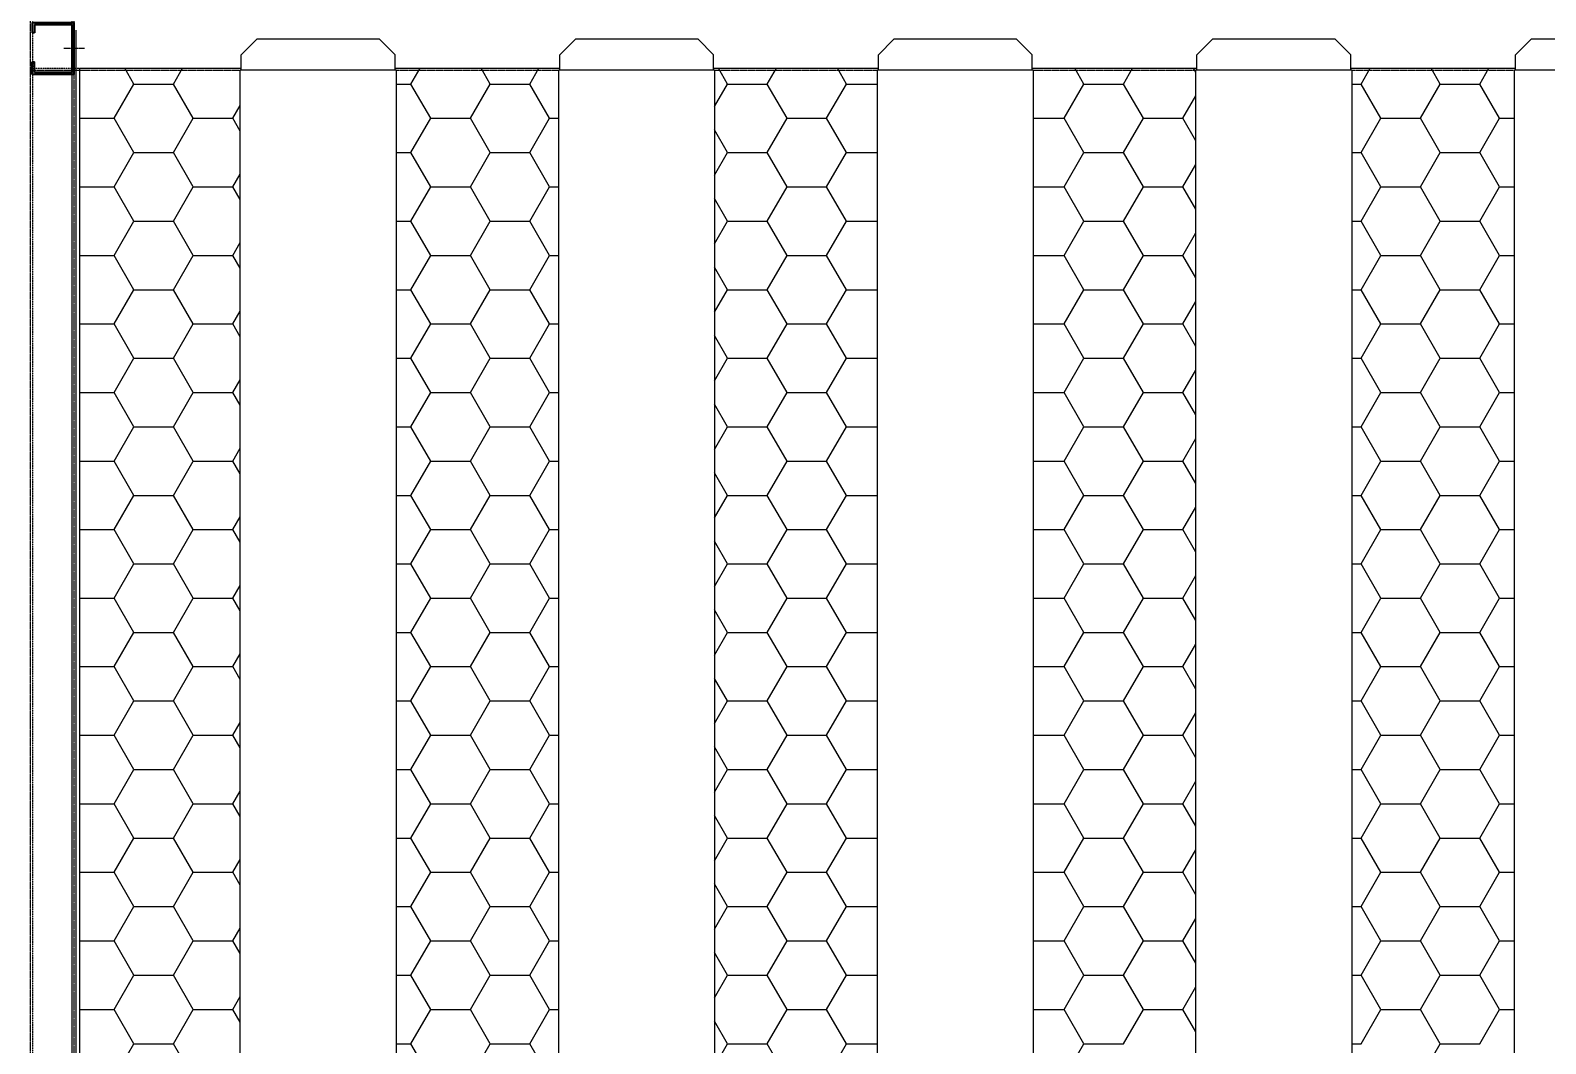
# Model space of a CAD drawing. Header units: millimetres. Extents: x -17070 to 46249, y -291348 to 35795.
# Drawn here: x 20986 to 22445, y 24113 to 25089 of the extents above; entities that cross this region are included whole.
import ezdxf

# ---------------------------------------------------------------- set-up
doc = ezdxf.new("R2010")
doc.units = ezdxf.units.MM
for name, pattern in [('CENTER', [2, 1.25, -0.25, 0.25, -0.25]), ('HIDDEN', [0.375, 0.25, -0.125]), ('HIDDENX2', [0.75, 0.5, -0.25])]:
    doc.linetypes.add(name, pattern=pattern)
doc.layers.add('center', color=1, linetype='CENTER')
doc.layers.add('HIDD', color=2, linetype='HIDDENX2')
doc.styles.get("Standard").update_dxf_attribs({"font": 'arial.ttf'})
doc.dimstyles.new('1.40', dxfattribs={"dimscale": 20, "dimtxt": 1.5, "dimasz": 1, "dimexe": 0.5, "dimexo": 0.5, "dimgap": 0.5, "dimtad": 1, "dimdec": 0, "dimzin": 0, "dimdsep": 46, "dimtxsty": 'Standard', "dimcen": 0, "dimclrd": 2, "dimclre": 2, "dimclrt": 3, "dimadec": 0, "dimazin": 0, "dimtfac": 1, "dimtdec": 0, "dimtmove": 0, "dimatfit": 0, "dimfxl": 1, "dimtolj": 1, "dimtzin": 0, "dimlwd": -1, "dimlwe": -1, "dimarcsym": 0})

# ---------------------------------------------------------------- blocks, each defined once
blk = doc.blocks.new('*D702')
at = {"color": 2, "transparency": 16777216}
for p, q in [((20886.5, 25581.2), (20329.8, 25581.2)), ((20339.8, 25461.2), (20339.8, 22701.2)), ((20886.5, 22581.2), (20329.8, 22581.2))]:
    blk.add_line(p, q, dxfattribs=at)
for points in [[(20319.8, 25461.2), (20359.8, 25461.2), (20339.8, 25581.2)], [(20319.8, 22701.2), (20359.8, 22701.2), (20339.8, 22581.2)]]:
    blk.add_solid(points, dxfattribs=at)
at = {"layer": 'Defpoints', "color": 0, "transparency": 16777216}
for p in [(20986.5, 25581.2), (20339.8, 22581.2), (20986.5, 22581.2)]:
    blk.add_point(p, dxfattribs=at)
at = {"color": 3, "lineweight": 5, "transparency": 16777216, "insert": (20208.3, 24081.2), "char_height": 140, "attachment_point": 5, "rotation": 90}
blk.add_mtext('\\A1;3000', dxfattribs=at)
blk = doc.blocks.new('435')
for p, q in [((-131382, 21088.8), (-131342, 21088.8)), ((-131382, 21088.8), (-131382, 21078.8)), ((-131380, 21078.8), (-131382, 21078.8)), ((-131380, 21086.8), (-131344, 21086.8)), ((-131380, 21086.8), (-131380, 21078.8)), ((-131344, 21086.8), (-131344, 21040.8)), ((-131342, 21088.8), (-131342, 21038.8)), ((-131342, 21088.8), (-131342, 21038.8)), ((-131382, 21038.8), (-131382, 21050.8)), ((-131382, 21050.8), (-131380, 21050.8)), ((-131380, 21040.8), (-131380, 21050.8)), ((-131342, 21038.8), (-131382, 21038.8)), ((-131344, 21040.8), (-131380, 21040.8))]:
    blk.add_line(p, q)
blk = doc.blocks.new('3')
at = {"color": 5, "lineweight": 20}
blk.add_line((21026.5, 25539), (21026.5, 22581.2), dxfattribs=at)
at = {"color": 7, "lineweight": 20, "ltscale": 0.014722}
blk.add_line((21030.5, 25062.2), (21030.5, 25088.7), dxfattribs=at)
at = {"lineweight": 20}
for p, q in [((21189.5, 25065.2), (21204.5, 25080.2)), ((21322.5, 25080.2), (21204.5, 25080.2)), ((21337.5, 25065.2), (21322.5, 25080.2)), ((21496.1, 25065.2), (21511.1, 25080.2)), ((21629.1, 25080.2), (21511.1, 25080.2)), ((21644.1, 25065.2), (21629.1, 25080.2)), ((21802.7, 25065.2), (21817.7, 25080.2)), ((21935.7, 25080.2), (21817.7, 25080.2)), ((21950.7, 25065.2), (21935.7, 25080.2)), ((22109.3, 25065.2), (22124.3, 25080.2)), ((22242.3, 25080.2), (22124.3, 25080.2)), ((22257.3, 25065.2), (22242.3, 25080.2)), ((22415.9, 25065.2), (22430.9, 25080.2)), ((22548.9, 25080.2), (22430.9, 25080.2)), ((21189.5, 25050.2), (21189.5, 25065.2)), ((21337.5, 25050.2), (21337.5, 25065.2)), ((21496.1, 25050.2), (21496.1, 25065.2)), ((21644.1, 25050.2), (21644.1, 25065.2)), ((21802.7, 25050.2), (21802.7, 25065.2)), ((21950.7, 25050.2), (21950.7, 25065.2)), ((22109.3, 25050.2), (22109.3, 25065.2)), ((22257.3, 25050.2), (22257.3, 25065.2)), ((22415.9, 25050.2), (22415.9, 25065.2))]:
    blk.add_line(p, q, dxfattribs=at)
at = {"color": 7, "lineweight": 20}
for p, q in [((21030.5, 23132.2), (21030.5, 25062.2)), ((21034, 25052.2), (21189.5, 25052.2)), ((21337.5, 25052.2), (21496.1, 25052.2)), ((21644.1, 25052.2), (21802.7, 25052.2)), ((21950.7, 25052.2), (22109.3, 25052.2)), ((22257.3, 25052.2), (22415.9, 25052.2))]:
    blk.add_line(p, q, dxfattribs=at)
at = {"color": 7, "lineweight": 20, "ltscale": 9.68397e-05}
blk.add_line((21034, 25052.2), (21034, 25052.4), dxfattribs=at)
at = {"color": 7, "linetype": 'Continuous', "lineweight": 20}
for p, q in [((21086.1, 25037), (21077.4, 25052.2)), ((21124.2, 25037), (21133, 25052.2)), ((21352.8, 25037), (21361.6, 25052.2)), ((21429, 25037), (21420.3, 25052.2)), ((21467.1, 25037), (21475.9, 25052.2)), ((21657.6, 25037), (21648.9, 25052.2)), ((21695.7, 25037), (21704.5, 25052.2)), ((21771.9, 25037), (21763.2, 25052.2)), ((22000.5, 25037), (21991.8, 25052.2)), ((22038.6, 25037), (22047.4, 25052.2)), ((22108.3, 25048.4), (22106.1, 25052.2)), ((22267.2, 25037), (22276, 25052.2)), ((22343.4, 25037), (22334.7, 25052.2)), ((22381.5, 25037), (22390.3, 25052.2)), ((21067.1, 25004), (21086.1, 25037)), ((21086.1, 25037), (21124.2, 25037)), ((21143.3, 25004), (21124.2, 25037)), ((21338.5, 25037), (21352.8, 25037)), ((21371.9, 25004), (21352.8, 25037)), ((21410, 25004), (21429, 25037)), ((21429, 25037), (21467.1, 25037)), ((21486.2, 25004), (21467.1, 25037)), ((21645.1, 25015.2), (21657.6, 25037)), ((21657.6, 25037), (21695.7, 25037)), ((21714.8, 25004), (21695.7, 25037)), ((21752.9, 25004), (21771.9, 25037)), ((21771.9, 25037), (21801.7, 25037)), ((21981.5, 25004), (22000.5, 25037)), ((22000.5, 25037), (22038.6, 25037)), ((22057.7, 25004), (22038.6, 25037)), ((22258.3, 25037), (22267.2, 25037)), ((22286.3, 25004), (22267.2, 25037)), ((22324.4, 25004), (22343.4, 25037)), ((22343.4, 25037), (22381.5, 25037)), ((22400.6, 25004), (22381.5, 25037)), ((21181.4, 25004), (21188.5, 25016.3)), ((22095.8, 25004), (22108.3, 25025.6)), ((21034, 25004), (21067.1, 25004)), ((21086.1, 24971), (21067.1, 25004)), ((21124.2, 24971), (21143.3, 25004)), ((21143.3, 25004), (21181.4, 25004)), ((21188.5, 24991.7), (21181.4, 25004)), ((21352.8, 24971), (21371.9, 25004)), ((21371.9, 25004), (21410, 25004)), ((21429, 24971), (21410, 25004)), ((21467.1, 24971), (21486.2, 25004)), ((21486.2, 25004), (21495.1, 25004)), ((21695.7, 24971), (21714.8, 25004)), ((21714.8, 25004), (21752.9, 25004)), ((21771.9, 24971), (21752.9, 25004)), ((21951.7, 25004), (21981.5, 25004)), ((22000.5, 24971), (21981.5, 25004)), ((22038.6, 24971), (22057.7, 25004)), ((22057.7, 25004), (22095.8, 25004)), ((22108.3, 24982.4), (22095.8, 25004)), ((22267.2, 24971), (22286.3, 25004)), ((22286.3, 25004), (22324.4, 25004)), ((22343.4, 24971), (22324.4, 25004)), ((22381.5, 24971), (22400.6, 25004)), ((22400.6, 25004), (22414.9, 25004)), ((21657.6, 24971), (21645.1, 24992.8)), ((21067.1, 24938), (21086.1, 24971)), ((21086.1, 24971), (21124.2, 24971)), ((21143.3, 24938), (21124.2, 24971)), ((21338.5, 24971), (21352.8, 24971)), ((21371.9, 24938), (21352.8, 24971)), ((21410, 24938), (21429, 24971)), ((21429, 24971), (21467.1, 24971)), ((21486.2, 24938), (21467.1, 24971)), ((21645.1, 24949.2), (21657.6, 24971)), ((21657.6, 24971), (21695.7, 24971)), ((21714.8, 24938), (21695.7, 24971)), ((21752.9, 24938), (21771.9, 24971)), ((21771.9, 24971), (21801.7, 24971)), ((21981.5, 24938), (22000.5, 24971)), ((22000.5, 24971), (22038.6, 24971)), ((22057.7, 24938), (22038.6, 24971)), ((22258.3, 24971), (22267.2, 24971)), ((22286.3, 24938), (22267.2, 24971)), ((22324.4, 24938), (22343.4, 24971)), ((22343.4, 24971), (22381.5, 24971)), ((22400.6, 24938), (22381.5, 24971)), ((22095.8, 24938), (22108.3, 24959.6)), ((21181.4, 24938), (21188.5, 24950.3)), ((21034, 24938), (21067.1, 24938)), ((21086.1, 24905), (21067.1, 24938)), ((21124.2, 24905), (21143.3, 24938)), ((21143.3, 24938), (21181.4, 24938)), ((21188.5, 24925.7), (21181.4, 24938)), ((21352.8, 24905), (21371.9, 24938)), ((21371.9, 24938), (21410, 24938)), ((21429, 24905), (21410, 24938)), ((21467.1, 24905), (21486.2, 24938)), ((21486.2, 24938), (21495.1, 24938)), ((21657.6, 24905), (21645.1, 24926.8)), ((21695.7, 24905), (21714.8, 24938)), ((21714.8, 24938), (21752.9, 24938)), ((21771.9, 24905), (21752.9, 24938)), ((21951.7, 24938), (21981.5, 24938)), ((22000.5, 24905), (21981.5, 24938)), ((22038.6, 24905), (22057.7, 24938)), ((22057.7, 24938), (22095.8, 24938)), ((22108.3, 24916.4), (22095.8, 24938)), ((22267.2, 24905), (22286.3, 24938)), ((22286.3, 24938), (22324.4, 24938)), ((22343.4, 24905), (22324.4, 24938)), ((22381.5, 24905), (22400.6, 24938)), ((22400.6, 24938), (22414.9, 24938)), ((21067.1, 24872), (21086.1, 24905)), ((21086.1, 24905), (21124.2, 24905)), ((21143.3, 24872), (21124.2, 24905)), ((21338.5, 24905), (21352.8, 24905)), ((21371.9, 24872), (21352.8, 24905)), ((21410, 24872), (21429, 24905)), ((21429, 24905), (21467.1, 24905)), ((21486.2, 24872), (21467.1, 24905)), ((21645.1, 24883.2), (21657.6, 24905)), ((21657.6, 24905), (21695.7, 24905)), ((21714.8, 24872), (21695.7, 24905)), ((21752.9, 24872), (21771.9, 24905)), ((21771.9, 24905), (21801.7, 24905)), ((21981.5, 24872), (22000.5, 24905)), ((22000.5, 24905), (22038.6, 24905)), ((22057.7, 24872), (22038.6, 24905)), ((22258.3, 24905), (22267.2, 24905)), ((22286.3, 24872), (22267.2, 24905)), ((22324.4, 24872), (22343.4, 24905)), ((22343.4, 24905), (22381.5, 24905)), ((22400.6, 24872), (22381.5, 24905)), ((21181.4, 24872), (21188.5, 24884.3)), ((22095.8, 24872), (22108.3, 24893.6)), ((21034, 24872), (21067.1, 24872)), ((21086.1, 24839), (21067.1, 24872)), ((21124.2, 24839), (21143.3, 24872)), ((21143.3, 24872), (21181.4, 24872)), ((21188.5, 24859.7), (21181.4, 24872)), ((21352.8, 24839), (21371.9, 24872)), ((21371.9, 24872), (21410, 24872)), ((21429, 24839), (21410, 24872)), ((21467.1, 24839), (21486.2, 24872)), ((21486.2, 24872), (21495.1, 24872)), ((21695.7, 24839), (21714.8, 24872)), ((21714.8, 24872), (21752.9, 24872)), ((21771.9, 24839), (21752.9, 24872)), ((21951.7, 24872), (21981.5, 24872)), ((22000.5, 24839), (21981.5, 24872)), ((22038.6, 24839), (22057.7, 24872)), ((22057.7, 24872), (22095.8, 24872)), ((22108.3, 24850.4), (22095.8, 24872)), ((22267.2, 24839), (22286.3, 24872)), ((22286.3, 24872), (22324.4, 24872)), ((22343.4, 24839), (22324.4, 24872)), ((22381.5, 24839), (22400.6, 24872)), ((22400.6, 24872), (22414.9, 24872)), ((21657.6, 24839), (21645.1, 24860.8)), ((21067.1, 24806), (21086.1, 24839)), ((21086.1, 24839), (21124.2, 24839)), ((21143.3, 24806), (21124.2, 24839)), ((21338.5, 24839), (21352.8, 24839)), ((21371.9, 24806), (21352.8, 24839)), ((21410, 24806), (21429, 24839)), ((21429, 24839), (21467.1, 24839)), ((21486.2, 24806), (21467.1, 24839)), ((21645.1, 24817.2), (21657.6, 24839)), ((21657.6, 24839), (21695.7, 24839)), ((21714.8, 24806), (21695.7, 24839)), ((21752.9, 24806), (21771.9, 24839)), ((21771.9, 24839), (21801.7, 24839)), ((21981.5, 24806), (22000.5, 24839)), ((22000.5, 24839), (22038.6, 24839)), ((22057.7, 24806), (22038.6, 24839)), ((22258.3, 24839), (22267.2, 24839)), ((22286.3, 24806), (22267.2, 24839)), ((22324.4, 24806), (22343.4, 24839)), ((22343.4, 24839), (22381.5, 24839)), ((22400.6, 24806), (22381.5, 24839)), ((22095.8, 24806), (22108.3, 24827.6)), ((21181.4, 24806), (21188.5, 24818.3)), ((21034, 24806), (21067.1, 24806)), ((21086.1, 24773), (21067.1, 24806)), ((21124.2, 24773), (21143.3, 24806)), ((21143.3, 24806), (21181.4, 24806)), ((21188.5, 24793.7), (21181.4, 24806)), ((21352.8, 24773), (21371.9, 24806)), ((21371.9, 24806), (21410, 24806)), ((21429, 24773), (21410, 24806)), ((21467.1, 24773), (21486.2, 24806)), ((21486.2, 24806), (21495.1, 24806)), ((21657.6, 24773), (21645.1, 24794.8)), ((21695.7, 24773), (21714.8, 24806)), ((21714.8, 24806), (21752.9, 24806)), ((21771.9, 24773), (21752.9, 24806)), ((21951.7, 24806), (21981.5, 24806)), ((22000.5, 24773), (21981.5, 24806)), ((22038.6, 24773), (22057.7, 24806)), ((22057.7, 24806), (22095.8, 24806)), ((22108.3, 24784.4), (22095.8, 24806)), ((22267.2, 24773), (22286.3, 24806)), ((22286.3, 24806), (22324.4, 24806)), ((22343.4, 24773), (22324.4, 24806)), ((22381.5, 24773), (22400.6, 24806)), ((22400.6, 24806), (22414.9, 24806)), ((21067.1, 24740), (21086.1, 24773)), ((21086.1, 24773), (21124.2, 24773)), ((21143.3, 24740), (21124.2, 24773)), ((21338.5, 24773), (21352.8, 24773)), ((21371.9, 24740), (21352.8, 24773)), ((21410, 24740), (21429, 24773)), ((21429, 24773), (21467.1, 24773)), ((21486.2, 24740), (21467.1, 24773)), ((21645.1, 24751.3), (21657.6, 24773)), ((21657.6, 24773), (21695.7, 24773)), ((21714.8, 24740), (21695.7, 24773)), ((21752.9, 24740), (21771.9, 24773)), ((21771.9, 24773), (21801.7, 24773)), ((21981.5, 24740), (22000.5, 24773)), ((22000.5, 24773), (22038.6, 24773)), ((22057.7, 24740), (22038.6, 24773)), ((22258.3, 24773), (22267.2, 24773)), ((22286.3, 24740), (22267.2, 24773)), ((22324.4, 24740), (22343.4, 24773)), ((22343.4, 24773), (22381.5, 24773)), ((22400.6, 24740), (22381.5, 24773)), ((21181.4, 24740), (21188.5, 24752.3)), ((22095.8, 24740), (22108.3, 24761.6)), ((21034, 24740), (21067.1, 24740)), ((21086.1, 24707), (21067.1, 24740)), ((21124.2, 24707), (21143.3, 24740)), ((21143.3, 24740), (21181.4, 24740)), ((21188.5, 24727.8), (21181.4, 24740)), ((21352.8, 24707), (21371.9, 24740)), ((21371.9, 24740), (21410, 24740)), ((21429, 24707), (21410, 24740)), ((21467.1, 24707), (21486.2, 24740)), ((21486.2, 24740), (21495.1, 24740)), ((21695.7, 24707), (21714.8, 24740)), ((21714.8, 24740), (21752.9, 24740)), ((21771.9, 24707), (21752.9, 24740)), ((21951.7, 24740), (21981.5, 24740)), ((22000.5, 24707), (21981.5, 24740)), ((22038.6, 24707), (22057.7, 24740)), ((22057.7, 24740), (22095.8, 24740)), ((22108.3, 24718.4), (22095.8, 24740)), ((22267.2, 24707), (22286.3, 24740)), ((22286.3, 24740), (22324.4, 24740)), ((22343.4, 24707), (22324.4, 24740)), ((22381.5, 24707), (22400.6, 24740)), ((22400.6, 24740), (22414.9, 24740)), ((21657.6, 24707), (21645.1, 24728.8)), ((21067.1, 24674), (21086.1, 24707)), ((21086.1, 24707), (21124.2, 24707)), ((21143.3, 24674), (21124.2, 24707)), ((21338.5, 24707), (21352.8, 24707)), ((21371.9, 24674), (21352.8, 24707)), ((21410, 24674), (21429, 24707)), ((21429, 24707), (21467.1, 24707)), ((21486.2, 24674), (21467.1, 24707)), ((21645.1, 24685.3), (21657.6, 24707)), ((21657.6, 24707), (21695.7, 24707)), ((21714.8, 24674), (21695.7, 24707)), ((21752.9, 24674), (21771.9, 24707)), ((21771.9, 24707), (21801.7, 24707)), ((21981.5, 24674), (22000.5, 24707)), ((22000.5, 24707), (22038.6, 24707)), ((22057.7, 24674), (22038.6, 24707)), ((22258.3, 24707), (22267.2, 24707)), ((22286.3, 24674), (22267.2, 24707)), ((22324.4, 24674), (22343.4, 24707)), ((22343.4, 24707), (22381.5, 24707)), ((22400.6, 24674), (22381.5, 24707)), ((22095.8, 24674), (22108.3, 24695.7)), ((21181.4, 24674), (21188.5, 24686.3)), ((21034, 24674), (21067.1, 24674)), ((21086.1, 24641), (21067.1, 24674)), ((21124.2, 24641), (21143.3, 24674)), ((21143.3, 24674), (21181.4, 24674)), ((21188.5, 24661.8), (21181.4, 24674)), ((21352.8, 24641), (21371.9, 24674)), ((21371.9, 24674), (21410, 24674)), ((21429, 24641), (21410, 24674)), ((21467.1, 24641), (21486.2, 24674)), ((21486.2, 24674), (21495.1, 24674)), ((21657.6, 24641), (21645.1, 24662.8)), ((21695.7, 24641), (21714.8, 24674)), ((21714.8, 24674), (21752.9, 24674)), ((21771.9, 24641), (21752.9, 24674)), ((21951.7, 24674), (21981.5, 24674)), ((22000.5, 24641), (21981.5, 24674)), ((22038.6, 24641), (22057.7, 24674)), ((22057.7, 24674), (22095.8, 24674)), ((22108.3, 24652.4), (22095.8, 24674)), ((22267.2, 24641), (22286.3, 24674)), ((22286.3, 24674), (22324.4, 24674)), ((22343.4, 24641), (22324.4, 24674)), ((22381.5, 24641), (22400.6, 24674)), ((22400.6, 24674), (22414.9, 24674)), ((21067.1, 24608), (21086.1, 24641)), ((21086.1, 24641), (21124.2, 24641)), ((21143.3, 24608), (21124.2, 24641)), ((21338.5, 24641), (21352.8, 24641)), ((21371.9, 24608), (21352.8, 24641)), ((21410, 24608), (21429, 24641)), ((21429, 24641), (21467.1, 24641)), ((21486.2, 24608), (21467.1, 24641)), ((21645.1, 24619.3), (21657.6, 24641)), ((21657.6, 24641), (21695.7, 24641)), ((21714.8, 24608), (21695.7, 24641)), ((21752.9, 24608), (21771.9, 24641)), ((21771.9, 24641), (21801.7, 24641)), ((21981.5, 24608), (22000.5, 24641)), ((22000.5, 24641), (22038.6, 24641)), ((22057.7, 24608), (22038.6, 24641)), ((22258.3, 24641), (22267.2, 24641)), ((22286.3, 24608), (22267.2, 24641)), ((22324.4, 24608), (22343.4, 24641)), ((22343.4, 24641), (22381.5, 24641)), ((22400.6, 24608), (22381.5, 24641)), ((21181.4, 24608), (21188.5, 24620.3)), ((22095.8, 24608), (22108.3, 24629.7)), ((21034, 24608), (21067.1, 24608)), ((21086.1, 24575), (21067.1, 24608)), ((21124.2, 24575), (21143.3, 24608)), ((21143.3, 24608), (21181.4, 24608)), ((21188.5, 24595.8), (21181.4, 24608)), ((21352.8, 24575), (21371.9, 24608)), ((21371.9, 24608), (21410, 24608)), ((21429, 24575), (21410, 24608)), ((21467.1, 24575), (21486.2, 24608)), ((21486.2, 24608), (21495.1, 24608)), ((21695.7, 24575), (21714.8, 24608)), ((21714.8, 24608), (21752.9, 24608)), ((21771.9, 24575), (21752.9, 24608)), ((21951.7, 24608), (21981.5, 24608)), ((22000.5, 24575), (21981.5, 24608)), ((22038.6, 24575), (22057.7, 24608)), ((22057.7, 24608), (22095.8, 24608)), ((22108.3, 24586.4), (22095.8, 24608)), ((22267.2, 24575), (22286.3, 24608)), ((22286.3, 24608), (22324.4, 24608)), ((22343.4, 24575), (22324.4, 24608)), ((22381.5, 24575), (22400.6, 24608)), ((22400.6, 24608), (22414.9, 24608)), ((21657.6, 24575), (21645.1, 24596.8)), ((21067.1, 24542), (21086.1, 24575)), ((21086.1, 24575), (21124.2, 24575)), ((21143.3, 24542), (21124.2, 24575)), ((21338.5, 24575), (21352.8, 24575)), ((21371.9, 24542), (21352.8, 24575)), ((21410, 24542), (21429, 24575)), ((21429, 24575), (21467.1, 24575)), ((21486.2, 24542), (21467.1, 24575)), ((21645.1, 24553.3), (21657.6, 24575)), ((21657.6, 24575), (21695.7, 24575)), ((21714.8, 24542), (21695.7, 24575)), ((21752.9, 24542), (21771.9, 24575)), ((21771.9, 24575), (21801.7, 24575)), ((21981.5, 24542), (22000.5, 24575)), ((22000.5, 24575), (22038.6, 24575)), ((22057.7, 24542), (22038.6, 24575)), ((22258.3, 24575), (22267.2, 24575)), ((22286.3, 24542), (22267.2, 24575)), ((22324.4, 24542), (22343.4, 24575)), ((22343.4, 24575), (22381.5, 24575)), ((22400.6, 24542), (22381.5, 24575)), ((22095.8, 24542), (22108.3, 24563.7)), ((21181.4, 24542), (21188.5, 24554.3)), ((21034, 24542), (21067.1, 24542)), ((21086.1, 24509.1), (21067.1, 24542)), ((21124.2, 24509.1), (21143.3, 24542)), ((21143.3, 24542), (21181.4, 24542)), ((21188.5, 24529.8), (21181.4, 24542)), ((21352.8, 24509.1), (21371.9, 24542)), ((21371.9, 24542), (21410, 24542)), ((21429, 24509.1), (21410, 24542)), ((21467.1, 24509.1), (21486.2, 24542)), ((21486.2, 24542), (21495.1, 24542)), ((21695.7, 24509.1), (21714.8, 24542)), ((21714.8, 24542), (21752.9, 24542)), ((21771.9, 24509.1), (21752.9, 24542)), ((21951.7, 24542), (21981.5, 24542)), ((22000.5, 24509.1), (21981.5, 24542)), ((22038.6, 24509.1), (22057.7, 24542)), ((22057.7, 24542), (22095.8, 24542)), ((22108.3, 24520.4), (22095.8, 24542)), ((22267.2, 24509.1), (22286.3, 24542)), ((22286.3, 24542), (22324.4, 24542)), ((22343.4, 24509.1), (22324.4, 24542)), ((22381.5, 24509.1), (22400.6, 24542)), ((22400.6, 24542), (22414.9, 24542)), ((21657.6, 24509.1), (21645.1, 24530.8)), ((21067.1, 24476.1), (21086.1, 24509.1)), ((21086.1, 24509.1), (21124.2, 24509.1)), ((21143.3, 24476.1), (21124.2, 24509.1)), ((21338.5, 24509.1), (21352.8, 24509.1)), ((21371.9, 24476.1), (21352.8, 24509.1)), ((21410, 24476.1), (21429, 24509.1)), ((21429, 24509.1), (21467.1, 24509.1)), ((21486.2, 24476.1), (21467.1, 24509.1)), ((21645.1, 24487.3), (21657.6, 24509.1)), ((21657.6, 24509.1), (21695.7, 24509.1)), ((21714.8, 24476.1), (21695.7, 24509.1)), ((21752.9, 24476.1), (21771.9, 24509.1)), ((21771.9, 24509.1), (21801.7, 24509.1)), ((21981.5, 24476.1), (22000.5, 24509.1)), ((22000.5, 24509.1), (22038.6, 24509.1)), ((22057.7, 24476.1), (22038.6, 24509.1)), ((22258.3, 24509.1), (22267.2, 24509.1)), ((22286.3, 24476.1), (22267.2, 24509.1)), ((22324.4, 24476.1), (22343.4, 24509.1)), ((22343.4, 24509.1), (22381.5, 24509.1)), ((22400.6, 24476.1), (22381.5, 24509.1)), ((21181.4, 24476.1), (21188.5, 24488.3)), ((22095.8, 24476.1), (22108.3, 24497.7)), ((21034, 24476.1), (21067.1, 24476.1)), ((21086.1, 24443.1), (21067.1, 24476.1)), ((21124.2, 24443.1), (21143.3, 24476.1)), ((21143.3, 24476.1), (21181.4, 24476.1)), ((21188.5, 24463.8), (21181.4, 24476.1)), ((21352.8, 24443.1), (21371.9, 24476.1)), ((21371.9, 24476.1), (21410, 24476.1)), ((21429, 24443.1), (21410, 24476.1)), ((21467.1, 24443.1), (21486.2, 24476.1)), ((21486.2, 24476.1), (21495.1, 24476.1)), ((21695.7, 24443.1), (21714.8, 24476.1)), ((21714.8, 24476.1), (21752.9, 24476.1)), ((21771.9, 24443.1), (21752.9, 24476.1)), ((21951.7, 24476.1), (21981.5, 24476.1)), ((22000.5, 24443.1), (21981.5, 24476.1)), ((22038.6, 24443.1), (22057.7, 24476.1)), ((22057.7, 24476.1), (22095.8, 24476.1)), ((22108.3, 24454.4), (22095.8, 24476.1)), ((22267.2, 24443.1), (22286.3, 24476.1)), ((22286.3, 24476.1), (22324.4, 24476.1)), ((22343.4, 24443.1), (22324.4, 24476.1)), ((22381.5, 24443.1), (22400.6, 24476.1)), ((22400.6, 24476.1), (22414.9, 24476.1)), ((21657.6, 24443.1), (21645.1, 24464.8)), ((21067.1, 24410.1), (21086.1, 24443.1)), ((21086.1, 24443.1), (21124.2, 24443.1)), ((21143.3, 24410.1), (21124.2, 24443.1)), ((21338.5, 24443.1), (21352.8, 24443.1)), ((21371.9, 24410.1), (21352.8, 24443.1)), ((21410, 24410.1), (21429, 24443.1)), ((21429, 24443.1), (21467.1, 24443.1)), ((21486.2, 24410.1), (21467.1, 24443.1)), ((21645.1, 24421.3), (21657.6, 24443.1)), ((21657.6, 24443.1), (21695.7, 24443.1)), ((21714.8, 24410.1), (21695.7, 24443.1)), ((21752.9, 24410.1), (21771.9, 24443.1)), ((21771.9, 24443.1), (21801.7, 24443.1)), ((21981.5, 24410.1), (22000.5, 24443.1)), ((22000.5, 24443.1), (22038.6, 24443.1)), ((22057.7, 24410.1), (22038.6, 24443.1)), ((22095.8, 24410.1), (22108.3, 24431.7)), ((22258.3, 24443.1), (22267.2, 24443.1)), ((22286.3, 24410.1), (22267.2, 24443.1)), ((22324.4, 24410.1), (22343.4, 24443.1)), ((22343.4, 24443.1), (22381.5, 24443.1)), ((22400.6, 24410.1), (22381.5, 24443.1)), ((21181.4, 24410.1), (21188.5, 24422.3)), ((21034, 24410.1), (21067.1, 24410.1)), ((21086.1, 24377.1), (21067.1, 24410.1)), ((21124.2, 24377.1), (21143.3, 24410.1)), ((21143.3, 24410.1), (21181.4, 24410.1)), ((21188.5, 24397.8), (21181.4, 24410.1)), ((21352.8, 24377.1), (21371.9, 24410.1)), ((21371.9, 24410.1), (21410, 24410.1)), ((21429, 24377.1), (21410, 24410.1)), ((21467.1, 24377.1), (21486.2, 24410.1)), ((21486.2, 24410.1), (21495.1, 24410.1)), ((21695.7, 24377.1), (21714.8, 24410.1)), ((21714.8, 24410.1), (21752.9, 24410.1)), ((21771.9, 24377.1), (21752.9, 24410.1)), ((21951.7, 24410.1), (21981.5, 24410.1)), ((22000.5, 24377.1), (21981.5, 24410.1)), ((22038.6, 24377.1), (22057.7, 24410.1)), ((22057.7, 24410.1), (22095.8, 24410.1)), ((22108.3, 24388.4), (22095.8, 24410.1)), ((22267.2, 24377.1), (22286.3, 24410.1)), ((22286.3, 24410.1), (22324.4, 24410.1)), ((22343.4, 24377.1), (22324.4, 24410.1)), ((22381.5, 24377.1), (22400.6, 24410.1)), ((22400.6, 24410.1), (22414.9, 24410.1)), ((21657.6, 24377.1), (21645.1, 24398.8)), ((21067.1, 24344.1), (21086.1, 24377.1)), ((21086.1, 24377.1), (21124.2, 24377.1)), ((21143.3, 24344.1), (21124.2, 24377.1)), ((21338.5, 24377.1), (21352.8, 24377.1)), ((21371.9, 24344.1), (21352.8, 24377.1)), ((21410, 24344.1), (21429, 24377.1)), ((21429, 24377.1), (21467.1, 24377.1)), ((21486.2, 24344.1), (21467.1, 24377.1)), ((21645.1, 24355.3), (21657.6, 24377.1)), ((21657.6, 24377.1), (21695.7, 24377.1)), ((21714.8, 24344.1), (21695.7, 24377.1)), ((21752.9, 24344.1), (21771.9, 24377.1)), ((21771.9, 24377.1), (21801.7, 24377.1)), ((21981.5, 24344.1), (22000.5, 24377.1)), ((22000.5, 24377.1), (22038.6, 24377.1)), ((22057.7, 24344.1), (22038.6, 24377.1)), ((22258.3, 24377.1), (22267.2, 24377.1)), ((22286.3, 24344.1), (22267.2, 24377.1)), ((22324.4, 24344.1), (22343.4, 24377.1)), ((22343.4, 24377.1), (22381.5, 24377.1)), ((22400.6, 24344.1), (22381.5, 24377.1)), ((21181.4, 24344.1), (21188.5, 24356.3)), ((22095.8, 24344.1), (22108.3, 24365.7)), ((21034, 24344.1), (21067.1, 24344.1)), ((21086.1, 24311.1), (21067.1, 24344.1)), ((21124.2, 24311.1), (21143.3, 24344.1)), ((21143.3, 24344.1), (21181.4, 24344.1)), ((21188.5, 24331.8), (21181.4, 24344.1)), ((21352.8, 24311.1), (21371.9, 24344.1)), ((21371.9, 24344.1), (21410, 24344.1)), ((21429, 24311.1), (21410, 24344.1)), ((21467.1, 24311.1), (21486.2, 24344.1)), ((21486.2, 24344.1), (21495.1, 24344.1)), ((21695.7, 24311.1), (21714.8, 24344.1)), ((21714.8, 24344.1), (21752.9, 24344.1)), ((21771.9, 24311.1), (21752.9, 24344.1)), ((21951.7, 24344.1), (21981.5, 24344.1)), ((22000.5, 24311.1), (21981.5, 24344.1)), ((22038.6, 24311.1), (22057.7, 24344.1)), ((22057.7, 24344.1), (22095.8, 24344.1)), ((22108.3, 24322.5), (22095.8, 24344.1)), ((22267.2, 24311.1), (22286.3, 24344.1)), ((22286.3, 24344.1), (22324.4, 24344.1)), ((22343.4, 24311.1), (22324.4, 24344.1)), ((22381.5, 24311.1), (22400.6, 24344.1)), ((22400.6, 24344.1), (22414.9, 24344.1)), ((21657.6, 24311.1), (21645.1, 24332.8)), ((21067.1, 24278.1), (21086.1, 24311.1)), ((21086.1, 24311.1), (21124.2, 24311.1)), ((21143.3, 24278.1), (21124.2, 24311.1)), ((21338.5, 24311.1), (21352.8, 24311.1)), ((21371.9, 24278.1), (21352.8, 24311.1)), ((21410, 24278.1), (21429, 24311.1)), ((21429, 24311.1), (21467.1, 24311.1)), ((21486.2, 24278.1), (21467.1, 24311.1)), ((21645.1, 24289.3), (21657.6, 24311.1)), ((21657.6, 24311.1), (21695.7, 24311.1)), ((21714.8, 24278.1), (21695.7, 24311.1)), ((21752.9, 24278.1), (21771.9, 24311.1)), ((21771.9, 24311.1), (21801.7, 24311.1)), ((21981.5, 24278.1), (22000.5, 24311.1)), ((22000.5, 24311.1), (22038.6, 24311.1)), ((22057.7, 24278.1), (22038.6, 24311.1)), ((22095.8, 24278.1), (22108.3, 24299.7)), ((22258.3, 24311.1), (22267.2, 24311.1)), ((22286.3, 24278.1), (22267.2, 24311.1)), ((22324.4, 24278.1), (22343.4, 24311.1)), ((22343.4, 24311.1), (22381.5, 24311.1)), ((22400.6, 24278.1), (22381.5, 24311.1)), ((21181.4, 24278.1), (21188.5, 24290.4)), ((21034, 24278.1), (21067.1, 24278.1)), ((21086.1, 24245.1), (21067.1, 24278.1)), ((21124.2, 24245.1), (21143.3, 24278.1)), ((21143.3, 24278.1), (21181.4, 24278.1)), ((21188.5, 24265.8), (21181.4, 24278.1)), ((21352.8, 24245.1), (21371.9, 24278.1)), ((21371.9, 24278.1), (21410, 24278.1)), ((21429, 24245.1), (21410, 24278.1)), ((21467.1, 24245.1), (21486.2, 24278.1)), ((21486.2, 24278.1), (21495.1, 24278.1)), ((21695.7, 24245.1), (21714.8, 24278.1)), ((21714.8, 24278.1), (21752.9, 24278.1)), ((21771.9, 24245.1), (21752.9, 24278.1)), ((21951.7, 24278.1), (21981.5, 24278.1)), ((22000.5, 24245.1), (21981.5, 24278.1)), ((22038.6, 24245.1), (22057.7, 24278.1)), ((22057.7, 24278.1), (22095.8, 24278.1)), ((22108.3, 24256.5), (22095.8, 24278.1)), ((22267.2, 24245.1), (22286.3, 24278.1)), ((22286.3, 24278.1), (22324.4, 24278.1)), ((22343.4, 24245.1), (22324.4, 24278.1)), ((22381.5, 24245.1), (22400.6, 24278.1)), ((22400.6, 24278.1), (22414.9, 24278.1)), ((21657.6, 24245.1), (21645.1, 24266.9)), ((21067.1, 24212.1), (21086.1, 24245.1)), ((21086.1, 24245.1), (21124.2, 24245.1)), ((21143.3, 24212.1), (21124.2, 24245.1)), ((21338.5, 24245.1), (21352.8, 24245.1)), ((21371.9, 24212.1), (21352.8, 24245.1)), ((21410, 24212.1), (21429, 24245.1)), ((21429, 24245.1), (21467.1, 24245.1)), ((21486.2, 24212.1), (21467.1, 24245.1)), ((21645.1, 24223.3), (21657.6, 24245.1)), ((21657.6, 24245.1), (21695.7, 24245.1)), ((21714.8, 24212.1), (21695.7, 24245.1)), ((21752.9, 24212.1), (21771.9, 24245.1)), ((21771.9, 24245.1), (21801.7, 24245.1)), ((21981.5, 24212.1), (22000.5, 24245.1)), ((22000.5, 24245.1), (22038.6, 24245.1)), ((22057.7, 24212.1), (22038.6, 24245.1)), ((22258.3, 24245.1), (22267.2, 24245.1)), ((22286.3, 24212.1), (22267.2, 24245.1)), ((22324.4, 24212.1), (22343.4, 24245.1)), ((22343.4, 24245.1), (22381.5, 24245.1)), ((22400.6, 24212.1), (22381.5, 24245.1)), ((22095.8, 24212.1), (22108.3, 24233.7)), ((21034, 24212.1), (21067.1, 24212.1)), ((21086.1, 24179.1), (21067.1, 24212.1)), ((21124.2, 24179.1), (21143.3, 24212.1)), ((21143.3, 24212.1), (21181.4, 24212.1)), ((21181.4, 24212.1), (21188.5, 24224.4)), ((21188.5, 24199.8), (21181.4, 24212.1)), ((21352.8, 24179.1), (21371.9, 24212.1)), ((21371.9, 24212.1), (21410, 24212.1)), ((21429, 24179.1), (21410, 24212.1)), ((21467.1, 24179.1), (21486.2, 24212.1)), ((21486.2, 24212.1), (21495.1, 24212.1)), ((21695.7, 24179.1), (21714.8, 24212.1)), ((21714.8, 24212.1), (21752.9, 24212.1)), ((21771.9, 24179.1), (21752.9, 24212.1)), ((21951.7, 24212.1), (21981.5, 24212.1)), ((22000.5, 24179.1), (21981.5, 24212.1)), ((22038.6, 24179.1), (22057.7, 24212.1)), ((22057.7, 24212.1), (22095.8, 24212.1)), ((22108.3, 24190.5), (22095.8, 24212.1)), ((22267.2, 24179.1), (22286.3, 24212.1)), ((22286.3, 24212.1), (22324.4, 24212.1)), ((22343.4, 24179.1), (22324.4, 24212.1)), ((22381.5, 24179.1), (22400.6, 24212.1)), ((22400.6, 24212.1), (22414.9, 24212.1)), ((21657.6, 24179.1), (21645.1, 24200.9)), ((21067.1, 24146.1), (21086.1, 24179.1)), ((21086.1, 24179.1), (21124.2, 24179.1)), ((21143.3, 24146.1), (21124.2, 24179.1)), ((21338.5, 24179.1), (21352.8, 24179.1)), ((21371.9, 24146.1), (21352.8, 24179.1)), ((21410, 24146.1), (21429, 24179.1)), ((21429, 24179.1), (21467.1, 24179.1)), ((21486.2, 24146.1), (21467.1, 24179.1)), ((21645.1, 24157.3), (21657.6, 24179.1)), ((21657.6, 24179.1), (21695.7, 24179.1)), ((21714.8, 24146.1), (21695.7, 24179.1)), ((21752.9, 24146.1), (21771.9, 24179.1)), ((21771.9, 24179.1), (21801.7, 24179.1)), ((21981.5, 24146.1), (22000.5, 24179.1)), ((22000.5, 24179.1), (22038.6, 24179.1)), ((22057.7, 24146.1), (22038.6, 24179.1)), ((22095.8, 24146.1), (22108.3, 24167.7)), ((22258.3, 24179.1), (22267.2, 24179.1)), ((22286.3, 24146.1), (22267.2, 24179.1)), ((22324.4, 24146.1), (22343.4, 24179.1)), ((22343.4, 24179.1), (22381.5, 24179.1)), ((22400.6, 24146.1), (22381.5, 24179.1)), ((21181.4, 24146.1), (21188.5, 24158.4)), ((21034, 24146.1), (21067.1, 24146.1)), ((21086.1, 24113.1), (21067.1, 24146.1)), ((21124.2, 24113.1), (21143.3, 24146.1)), ((21143.3, 24146.1), (21181.4, 24146.1)), ((21188.5, 24133.8), (21181.4, 24146.1)), ((21352.8, 24113.1), (21371.9, 24146.1)), ((21371.9, 24146.1), (21410, 24146.1)), ((21429, 24113.1), (21410, 24146.1)), ((21467.1, 24113.1), (21486.2, 24146.1)), ((21486.2, 24146.1), (21495.1, 24146.1)), ((21695.7, 24113.1), (21714.8, 24146.1)), ((21714.8, 24146.1), (21752.9, 24146.1)), ((21771.9, 24113.1), (21752.9, 24146.1)), ((21951.7, 24146.1), (21981.5, 24146.1)), ((22000.5, 24113.1), (21981.5, 24146.1)), ((22038.6, 24113.1), (22057.7, 24146.1)), ((22057.7, 24146.1), (22095.8, 24146.1)), ((22108.3, 24124.5), (22095.8, 24146.1)), ((22267.2, 24113.1), (22286.3, 24146.1)), ((22286.3, 24146.1), (22324.4, 24146.1)), ((22343.4, 24113.1), (22324.4, 24146.1)), ((22381.5, 24113.1), (22400.6, 24146.1)), ((22400.6, 24146.1), (22414.9, 24146.1)), ((21657.6, 24113.1), (21645.1, 24134.9)), ((21067.1, 24080.1), (21086.1, 24113.1)), ((21086.1, 24113.1), (21124.2, 24113.1)), ((21143.3, 24080.1), (21124.2, 24113.1)), ((21338.5, 24113.1), (21352.8, 24113.1)), ((21371.9, 24080.1), (21352.8, 24113.1)), ((21410, 24080.1), (21429, 24113.1)), ((21429, 24113.1), (21467.1, 24113.1)), ((21486.2, 24080.1), (21467.1, 24113.1)), ((21645.1, 24091.3), (21657.6, 24113.1)), ((21657.6, 24113.1), (21695.7, 24113.1)), ((21714.8, 24080.1), (21695.7, 24113.1)), ((21752.9, 24080.1), (21771.9, 24113.1)), ((21771.9, 24113.1), (21801.7, 24113.1)), ((21981.5, 24080.1), (22000.5, 24113.1)), ((22000.5, 24113.1), (22038.6, 24113.1)), ((22258.3, 24113.1), (22267.2, 24113.1)), ((22324.4, 24080.1), (22343.4, 24113.1)), ((22343.4, 24113.1), (22381.5, 24113.1))]:
    blk.add_line(p, q, dxfattribs=at)
at = {"color": 0, "lineweight": 20}
for p, q in [((21338.5, 25050.2), (21188.5, 25050.2)), ((21188.5, 23152.2), (21188.5, 25050.2)), ((21338.5, 25050.2), (21338.5, 23152.2)), ((21645.1, 25050.2), (21495.1, 25050.2)), ((21495.1, 23152.2), (21495.1, 25050.2)), ((21645.1, 25050.2), (21645.1, 23152.2)), ((21951.7, 25050.2), (21801.7, 25050.2)), ((21801.7, 23152.2), (21801.7, 25050.2)), ((21951.7, 25050.2), (21951.7, 23152.2)), ((22258.3, 25050.2), (22108.3, 25050.2)), ((22108.3, 23152.2), (22108.3, 25050.2)), ((22258.3, 25050.2), (22258.3, 23152.2)), ((22564.9, 25050.2), (22414.9, 25050.2)), ((22414.9, 23152.2), (22414.9, 25050.2))]:
    blk.add_line(p, q, dxfattribs=at)
blk.add_lwpolyline([(21189.5, 23143.4), (21034, 23143.4), (21034, 25052.2), (21189.5, 25052.2)], dxfattribs=at)
at = {"layer": 'center', "lineweight": 20}
for p, q in [((20986.5, 25581.2), (20986.5, 22581.2)), ((21028.5, 25541), (21028.5, 22581.2)), ((21038.5, 25071.2), (21018.5, 25071.2)), ((20986.5, 25050.2), (21188.5, 25050.2)), ((21338.5, 25050.2), (21495.1, 25050.2)), ((21645.1, 25050.2), (21801.7, 25050.2)), ((21951.7, 25050.2), (22108.3, 25050.2)), ((22258.3, 25050.2), (22414.9, 25050.2))]:
    blk.add_line(p, q, dxfattribs=at)
at = {"layer": 'HIDD', "linetype": 'HIDDEN', "lineweight": 20}
for p, q in [((20988.5, 25539), (20988.5, 22581.2)), ((20986.5, 25052.2), (21189.5, 25052.2)), ((21337.5, 25052.2), (21496.1, 25052.2)), ((21644.1, 25052.2), (21802.7, 25052.2)), ((21950.7, 25052.2), (22109.3, 25052.2)), ((22257.3, 25052.2), (22415.9, 25052.2))]:
    blk.add_line(p, q, dxfattribs=at)
at = {"lineweight": 20}
blk.add_blockref('435', (152370.4, 4007.4), dxfattribs=at)

msp = doc.modelspace()

# ---------------------------------------------------------------- block references
msp.add_blockref('3', (0, 0))

# ---------------------------------------------------------------- dimensions: what is measured, and where the dimension line sits
at = {"lineweight": 5}
dim = msp.add_linear_dim(base=(20339.8, 22581.2), p1=(20986.5, 25581.2), p2=(20986.5, 22581.2), angle=90, dimstyle='1.40', override={"dimtxt": 7, "dimasz": 6, "dimexo": 5, "dimgap": 3}, dxfattribs=at)
dim.commit()
dim.dimension.update_dxf_attribs({"geometry": '*D702', "text_midpoint": (20208.3, 24081.2)})

doc.saveas('drawing.dxf')
